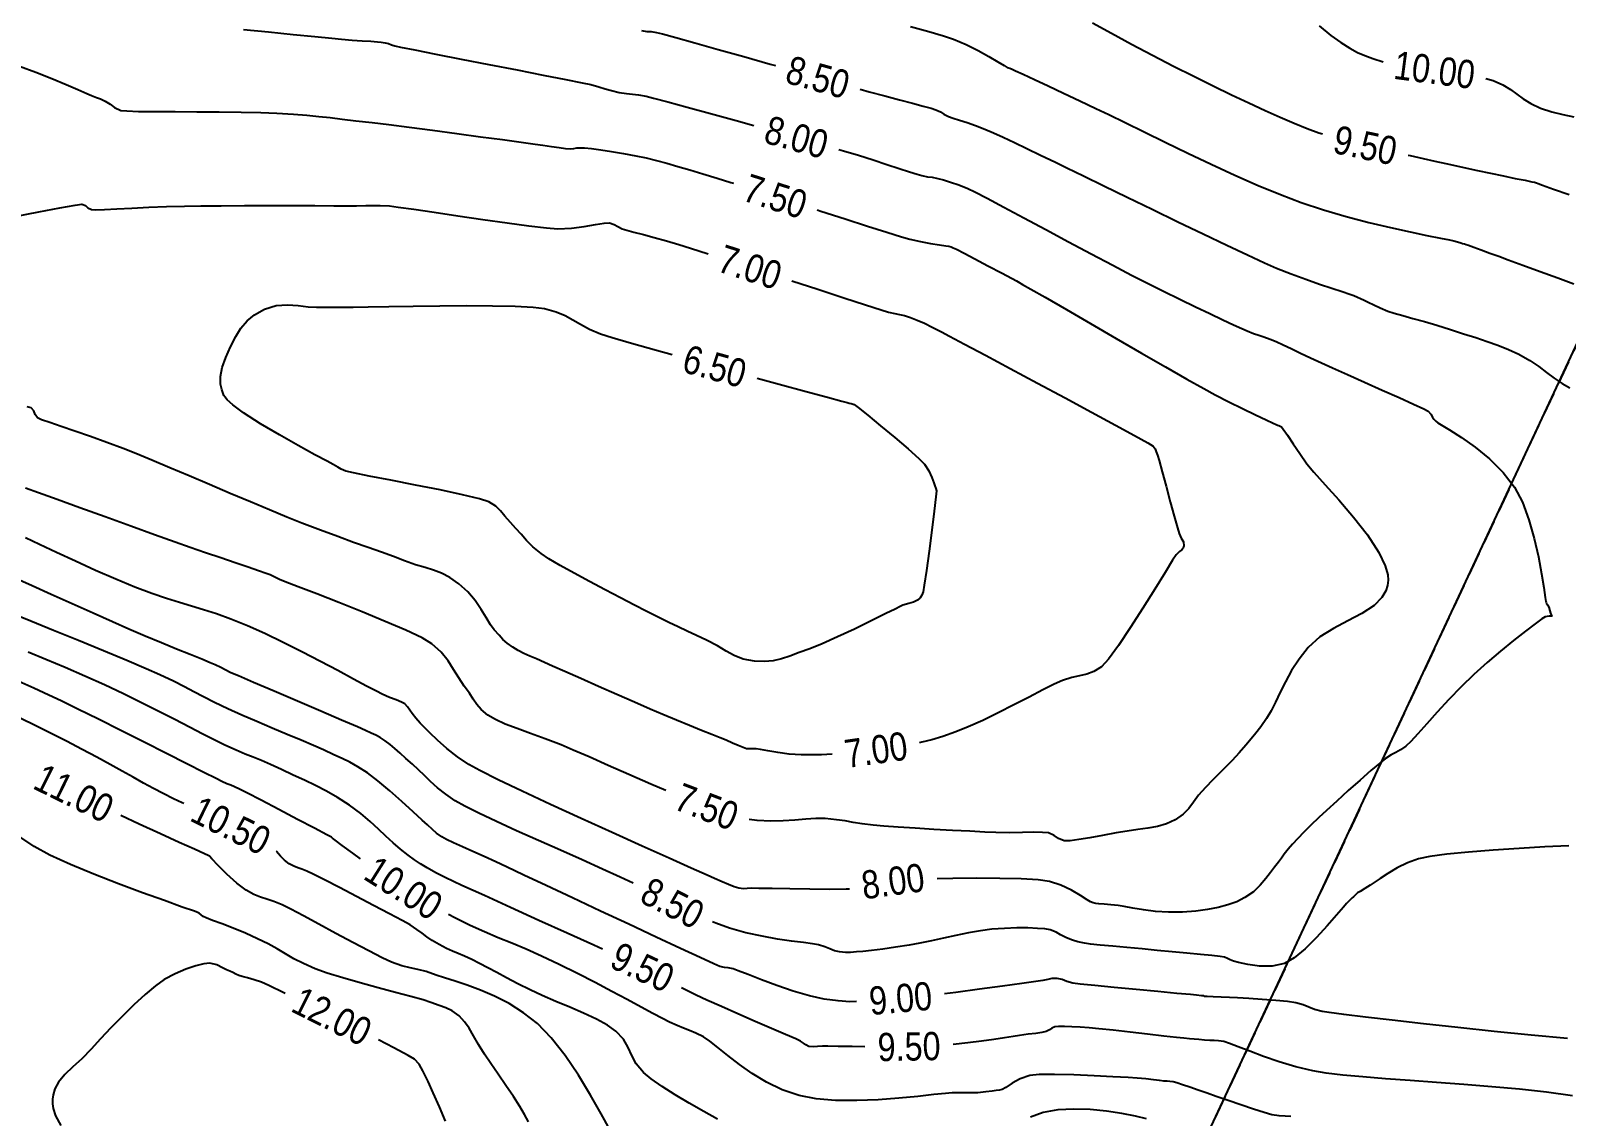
# Model space of a CAD drawing. Header units: metres. Extents: x 587880 to 588453, y 2097032 to 2097560.
# Drawn here: x 588086.3 to 588167.9, y 2097161.3 to 2097219 of the extents above; entities that cross this region are included whole.
import ezdxf

# ---------------------------------------------------------------- set-up
doc = ezdxf.new("R2010")
doc.units = ezdxf.units.M
doc.header["$LTSCALE"] = 5
doc.header["$MEASUREMENT"] = 0
doc.linetypes.add('DASHED2', pattern=[0.375, 0.25, -0.125])
for name, color, linetype in [('CONT-MJR', 24, 'Continuous'), ('CONT-MNR', 44, 'Continuous'), ('POLIGONO DE ESCRITURAS', 7, 'DASHED2'), ('POLIGONO DE PROPIEDAD', 1, 'Continuous')]:
    doc.layers.add(name, color=color, linetype=linetype)
doc.styles.add('style1', font='ARIALN.TTF', dxfattribs={"height": 1.5})

# ---------------------------------------------------------------- blocks, each defined once
blk = doc.blocks.new('POLÍGONO ESCRITURA CUYUTLÁN')
blk.add_line((299.574, 295.062), (222.349, 0))

msp = doc.modelspace()

# ---------------------------------------------------------------- linework, layer by layer
at = {"layer": 'CONT-MJR', "flags": 128}
for points, elevation in [([(588154.789, 2097219.295), (588155.418, 2097218.785), (588155.948, 2097218.403), (588156.43, 2097218.101), (588156.83, 2097217.879), (588157.212, 2097217.706), (588157.642, 2097217.548), (588158.185, 2097217.375), (588158.192, 2097217.374)], 10), ([(588085.693, 2097217.142), (588086.573, 2097216.824), (588087.414, 2097216.493), (588088.173, 2097216.176), (588088.808, 2097215.9), (588089.275, 2097215.693), (588089.532, 2097215.582), (588089.793, 2097215.485), (588090.001, 2097215.41), (588090.253, 2097215.295), (588090.517, 2097215.124), (588090.759, 2097214.942), (588091.083, 2097214.795), (588091.399, 2097214.765), (588092.032, 2097214.746), (588092.913, 2097214.737), (588093.969, 2097214.732), (588095.13, 2097214.728), (588096.323, 2097214.722), (588097.478, 2097214.71), (588098.524, 2097214.688), (588099.388, 2097214.652), (588100.26, 2097214.596), (588100.984, 2097214.54), (588101.619, 2097214.48), (588102.224, 2097214.414), (588102.857, 2097214.338), (588103.579, 2097214.25), (588104.447, 2097214.148), (588105.327, 2097214.041), (588106.422, 2097213.902), (588107.653, 2097213.741), (588108.942, 2097213.57), (588110.211, 2097213.4), (588111.381, 2097213.241), (588112.375, 2097213.106), (588113.115, 2097213.006), (588113.522, 2097212.951), (588113.986, 2097212.884), (588114.397, 2097212.822), (588114.733, 2097212.774), (588114.971, 2097212.755), (588115.166, 2097212.77), (588115.321, 2097212.801), (588115.515, 2097212.815), (588115.728, 2097212.801), (588116.1, 2097212.763), (588116.596, 2097212.702), (588117.18, 2097212.618), (588117.815, 2097212.514), (588118.465, 2097212.388), (588119.012, 2097212.267), (588119.555, 2097212.132), (588120.111, 2097211.983), (588120.696, 2097211.816), (588121.328, 2097211.631), (588122.023, 2097211.424), (588122.797, 2097211.193), (588123.524, 2097210.971), (588123.65, 2097210.931)], 7.5), ([(588163.655, 2097216.49), (588164.036, 2097216.384), (588164.557, 2097216.157), (588164.959, 2097215.913), (588165.301, 2097215.661), (588165.643, 2097215.406), (588166.043, 2097215.157), (588166.562, 2097214.919), (588167.152, 2097214.722), (588167.736, 2097214.576), (588168.329, 2097214.463)], 10), ([(588128.108, 2097209.503), (588128.295, 2097209.442), (588129.593, 2097209.024), (588130.788, 2097208.641), (588131.808, 2097208.318), (588132.582, 2097208.079), (588133.036, 2097207.949), (588133.591, 2097207.826), (588134.132, 2097207.727), (588134.602, 2097207.652), (588134.945, 2097207.602), (588135.104, 2097207.577), (588135.223, 2097207.542), (588135.339, 2097207.498), (588135.511, 2097207.413), (588135.914, 2097207.206), (588136.491, 2097206.906), (588137.185, 2097206.541), (588137.938, 2097206.14), (588138.694, 2097205.729), (588138.79, 2097205.676), (588139.024, 2097205.545), (588139.471, 2097205.291), (588140.223, 2097204.86), (588141.358, 2097204.206), (588142.641, 2097203.464), (588143.997, 2097202.68), (588145.351, 2097201.898), (588146.629, 2097201.162), (588147.755, 2097200.517), (588148.656, 2097200.008), (588149.256, 2097199.679), (588149.987, 2097199.304), (588150.722, 2097198.943), (588151.401, 2097198.619), (588151.965, 2097198.356), (588152.354, 2097198.178), (588152.507, 2097198.108), (588152.583, 2097198.073), (588152.654, 2097198.04), (588152.723, 2097198.012), (588152.787, 2097197.98), (588152.879, 2097197.852), (588153.1, 2097197.532), (588153.411, 2097197.078), (588153.771, 2097196.551), (588154.14, 2097196.012), (588154.508, 2097195.561), (588155.102, 2097194.902), (588155.835, 2097194.089), (588156.616, 2097193.18), (588157.358, 2097192.229), (588157.97, 2097191.291), (588158.306, 2097190.589), (588158.439, 2097190.109), (588158.461, 2097189.818), (588158.449, 2097189.682), (588158.421, 2097189.535), (588158.33, 2097189.262), (588158.117, 2097188.899), (588157.712, 2097188.486), (588157.063, 2097188.05), (588156.318, 2097187.657), (588155.548, 2097187.26), (588154.821, 2097186.809), (588154.208, 2097186.255), (588153.724, 2097185.635), (588153.328, 2097185.023), (588153.001, 2097184.43), (588152.723, 2097183.869), (588152.476, 2097183.349), (588152.242, 2097182.882), (588152, 2097182.48), (588151.689, 2097182.036), (588151.431, 2097181.691), (588151.182, 2097181.384), (588150.9, 2097181.057), (588150.54, 2097180.65), (588150.159, 2097180.233), (588149.819, 2097179.886), (588149.49, 2097179.563), (588149.142, 2097179.22), (588148.742, 2097178.812), (588148.379, 2097178.389), (588148.111, 2097178.02), (588147.863, 2097177.689), (588147.56, 2097177.383), (588147.128, 2097177.086), (588146.677, 2097176.878), (588146.198, 2097176.736), (588145.69, 2097176.639), (588145.152, 2097176.564), (588144.586, 2097176.49), (588143.991, 2097176.395), (588143.273, 2097176.259), (588142.603, 2097176.133), (588142.017, 2097176.034), (588141.547, 2097175.977), (588141.229, 2097175.978), (588140.93, 2097176.091), (588140.704, 2097176.254), (588140.404, 2097176.387), (588140.082, 2097176.422), (588139.608, 2097176.424), (588139.013, 2097176.412), (588138.333, 2097176.402), (588137.601, 2097176.412), (588137.011, 2097176.437), (588136.219, 2097176.476), (588135.294, 2097176.525), (588134.305, 2097176.581), (588133.321, 2097176.641), (588132.411, 2097176.7), (588131.644, 2097176.754), (588131.088, 2097176.802), (588130.495, 2097176.873), (588130.026, 2097176.95), (588129.599, 2097177.026), (588129.129, 2097177.095), (588128.536, 2097177.151), (588128.033, 2097177.157), (588127.496, 2097177.123), (588126.922, 2097177.073), (588126.304, 2097177.028), (588125.638, 2097177.012), (588124.921, 2097177.049), (588124.484, 2097177.112)], 7.5), ([(588120.061, 2097178.652), (588119.266, 2097178.989), (588118.1, 2097179.495), (588116.989, 2097179.983), (588115.984, 2097180.427), (588115.136, 2097180.798), (588114.495, 2097181.068), (588113.651, 2097181.395), (588112.865, 2097181.68), (588112.15, 2097181.936), (588111.523, 2097182.176), (588110.998, 2097182.412), (588110.592, 2097182.658), (588110.251, 2097182.946), (588110.013, 2097183.22), (588109.821, 2097183.503), (588109.616, 2097183.821), (588109.343, 2097184.198), (588109.047, 2097184.626), (588108.779, 2097185.074), (588108.486, 2097185.533), (588108.118, 2097185.993), (588107.622, 2097186.446), (588107.098, 2097186.755), (588106.237, 2097187.164), (588105.142, 2097187.637), (588103.919, 2097188.139), (588102.671, 2097188.636), (588101.502, 2097189.091), (588100.517, 2097189.469), (588099.82, 2097189.736), (588099.515, 2097189.855), (588099.338, 2097189.945), (588099.201, 2097190.021), (588099.022, 2097190.105), (588098.815, 2097190.181), (588098.411, 2097190.321), (588097.849, 2097190.513), (588097.167, 2097190.745), (588096.402, 2097191.006), (588095.593, 2097191.285), (588094.777, 2097191.569), (588093.974, 2097191.854), (588092.884, 2097192.244), (588091.611, 2097192.7), (588090.254, 2097193.188), (588088.916, 2097193.67), (588087.698, 2097194.109), (588086.702, 2097194.468), (588086.028, 2097194.712)], 7.5), ([(588103.834, 2097175.016), (588103.426, 2097175.309), (588102.851, 2097175.731), (588102.477, 2097176.012), (588102.342, 2097176.114), (588102.289, 2097176.16), (588102.037, 2097176.293), (588101.387, 2097176.636), (588100.487, 2097177.11), (588099.488, 2097177.635), (588098.539, 2097178.131), (588097.79, 2097178.521), (588097.392, 2097178.723), (588097.133, 2097178.84), (588096.928, 2097178.924), (588096.722, 2097179.007), (588096.462, 2097179.122), (588096.15, 2097179.277), (588095.506, 2097179.602), (588094.604, 2097180.059), (588093.518, 2097180.609), (588092.321, 2097181.215), (588091.088, 2097181.837), (588089.893, 2097182.437), (588088.808, 2097182.976), (588087.908, 2097183.417), (588087.267, 2097183.721), (588086.454, 2097184.088), (588085.666, 2097184.434)], 10), ([(588153.29, 2097161.323), (588152.982, 2097161.342), (588152.671, 2097161.352), (588152.283, 2097161.411), (588151.875, 2097161.524), (588151.299, 2097161.709), (588150.633, 2097161.935), (588149.949, 2097162.171), (588149.323, 2097162.389), (588148.831, 2097162.557), (588148.355, 2097162.717), (588147.909, 2097162.87), (588147.521, 2097163.003), (588147.216, 2097163.103), (588147.024, 2097163.156), (588146.85, 2097163.182), (588146.71, 2097163.188), (588146.533, 2097163.199), (588146.309, 2097163.227), (588145.981, 2097163.269), (588145.575, 2097163.315), (588145.119, 2097163.355), (588144.64, 2097163.385), (588143.831, 2097163.43), (588142.822, 2097163.481), (588141.744, 2097163.524), (588140.728, 2097163.55), (588139.905, 2097163.546), (588139.404, 2097163.503), (588138.904, 2097163.324), (588138.464, 2097163.083), (588138.13, 2097162.863), (588137.944, 2097162.75), (588137.789, 2097162.718), (588137.628, 2097162.704), (588137.411, 2097162.67), (588137.069, 2097162.621), (588136.653, 2097162.581), (588136.341, 2097162.569), (588136.034, 2097162.571), (588135.695, 2097162.576), (588135.288, 2097162.577), (588134.929, 2097162.548), (588134.298, 2097162.478), (588133.451, 2097162.386), (588132.448, 2097162.291), (588131.348, 2097162.212), (588130.208, 2097162.166), (588129.088, 2097162.174), (588128.046, 2097162.255), (588127.14, 2097162.426), (588126.249, 2097162.735), (588125.419, 2097163.138), (588124.657, 2097163.6), (588123.968, 2097164.085), (588123.357, 2097164.557), (588122.831, 2097164.982), (588122.395, 2097165.323), (588122.055, 2097165.546), (588121.646, 2097165.748), (588121.313, 2097165.891), (588121.004, 2097166.013), (588120.667, 2097166.151), (588120.251, 2097166.34), (588119.881, 2097166.527), (588119.373, 2097166.796), (588118.744, 2097167.135), (588118.012, 2097167.529), (588117.193, 2097167.966), (588116.304, 2097168.433), (588115.363, 2097168.916), (588114.386, 2097169.403), (588113.458, 2097169.841), (588112.629, 2097170.206), (588111.867, 2097170.523), (588111.139, 2097170.821), (588110.413, 2097171.127), (588109.657, 2097171.467), (588108.838, 2097171.87), (588108.503, 2097172.05)], 10)]:
    msp.add_lwpolyline(points, dxfattribs=dict(at, elevation=elevation))
at = {"layer": 'CONT-MNR', "flags": 128}
for points, elevation in [([(588097.602, 2097219.105), (588098.946, 2097218.968), (588100.249, 2097218.835), (588101.401, 2097218.718), (588102.297, 2097218.629), (588102.826, 2097218.578), (588103.386, 2097218.535), (588103.919, 2097218.498), (588104.381, 2097218.469), (588104.732, 2097218.445), (588104.929, 2097218.428), (588105.136, 2097218.395), (588105.322, 2097218.347), (588105.485, 2097218.286), (588105.648, 2097218.225), (588105.957, 2097218.161), (588106.723, 2097218.01), (588107.836, 2097217.791), (588109.184, 2097217.527), (588110.659, 2097217.238), (588112.15, 2097216.946), (588113.546, 2097216.671), (588114.738, 2097216.436), (588115.615, 2097216.26), (588116.067, 2097216.165), (588116.5, 2097216.052), (588116.84, 2097215.949), (588117.172, 2097215.852), (588117.577, 2097215.755), (588117.977, 2097215.687), (588118.292, 2097215.652), (588118.608, 2097215.618), (588119.007, 2097215.548), (588119.404, 2097215.45), (588120.162, 2097215.25), (588121.201, 2097214.969), (588122.439, 2097214.631), (588123.796, 2097214.257), (588124.743, 2097213.995)], 8), ([(588118.771, 2097219.035), (588119.052, 2097218.997), (588119.279, 2097218.983), (588119.56, 2097218.944), (588119.885, 2097218.86), (588120.596, 2097218.665), (588121.609, 2097218.384), (588122.84, 2097218.039), (588124.203, 2097217.657), (588125.614, 2097217.26), (588125.881, 2097217.185)], 8.5), ([(588133.061, 2097219.26), (588134.036, 2097218.996), (588134.82, 2097218.768), (588135.357, 2097218.586), (588136.018, 2097218.297), (588136.657, 2097217.975), (588137.234, 2097217.657), (588137.71, 2097217.379), (588138.045, 2097217.176), (588138.201, 2097217.085), (588138.339, 2097217.036), (588138.478, 2097216.988), (588138.655, 2097216.907), (588139.061, 2097216.717), (588139.651, 2097216.438), (588140.378, 2097216.095), (588141.197, 2097215.71), (588142.062, 2097215.305), (588142.925, 2097214.903), (588143.617, 2097214.574), (588144.484, 2097214.15), (588145.493, 2097213.652), (588146.612, 2097213.102), (588147.809, 2097212.522), (588149.052, 2097211.932), (588150.307, 2097211.355), (588151.543, 2097210.811), (588152.727, 2097210.321), (588153.827, 2097209.908), (588155.018, 2097209.516), (588156.235, 2097209.161), (588157.435, 2097208.845), (588158.578, 2097208.57), (588159.62, 2097208.336), (588160.519, 2097208.147), (588161.234, 2097208.004), (588161.723, 2097207.909), (588161.942, 2097207.864), (588162.149, 2097207.806), (588162.321, 2097207.755), (588162.418, 2097207.726), (588162.511, 2097207.699), (588162.603, 2097207.671), (588162.727, 2097207.627), (588163.013, 2097207.524), (588163.409, 2097207.38), (588163.869, 2097207.214), (588164.341, 2097207.042), (588164.846, 2097206.858), (588165.618, 2097206.574), (588166.538, 2097206.237), (588167.484, 2097205.89), (588168.336, 2097205.578)], 9), ([(588142.741, 2097219.455), (588143.747, 2097218.896), (588144.818, 2097218.313), (588145.925, 2097217.726), (588147.04, 2097217.154), (588148.123, 2097216.613), (588149.154, 2097216.105), (588150.13, 2097215.631), (588151.05, 2097215.194), (588151.914, 2097214.795), (588152.719, 2097214.435), (588153.465, 2097214.117), (588154.149, 2097213.842), (588154.771, 2097213.612), (588154.973, 2097213.545)], 9.5), ([(588130.399, 2097215.922), (588130.877, 2097215.792), (588131.7, 2097215.572), (588132.476, 2097215.366), (588133.17, 2097215.182), (588133.746, 2097215.027), (588134.172, 2097214.907), (588134.412, 2097214.83), (588134.659, 2097214.712), (588134.847, 2097214.597), (588135.091, 2097214.472), (588135.331, 2097214.383), (588135.664, 2097214.275), (588136.07, 2097214.145), (588136.529, 2097213.989), (588137.023, 2097213.801), (588137.477, 2097213.606), (588137.999, 2097213.368), (588138.589, 2097213.089), (588139.248, 2097212.773), (588139.975, 2097212.423), (588140.771, 2097212.043), (588141.379, 2097211.751), (588142.258, 2097211.325), (588143.347, 2097210.795), (588144.588, 2097210.191), (588145.921, 2097209.543), (588147.286, 2097208.881), (588148.625, 2097208.235), (588149.878, 2097207.635), (588150.985, 2097207.112), (588151.888, 2097206.695), (588152.526, 2097206.415), (588153.301, 2097206.107), (588154.074, 2097205.821), (588154.809, 2097205.564), (588155.468, 2097205.343), (588156.016, 2097205.164), (588156.414, 2097205.034), (588156.627, 2097204.96), (588156.828, 2097204.872), (588156.984, 2097204.796), (588157.182, 2097204.701), (588157.403, 2097204.595), (588157.69, 2097204.454), (588158.038, 2097204.295), (588158.442, 2097204.132), (588158.786, 2097204.019), (588159.234, 2097203.889), (588159.771, 2097203.741), (588160.382, 2097203.57), (588161.052, 2097203.374), (588161.766, 2097203.15), (588162.467, 2097202.924), (588163.115, 2097202.718), (588163.722, 2097202.52), (588164.298, 2097202.315), (588164.854, 2097202.09), (588165.401, 2097201.834), (588165.988, 2097201.503), (588166.467, 2097201.178), (588166.884, 2097200.864), (588167.282, 2097200.564), (588167.709, 2097200.284), (588168.125, 2097200.042)], 8.5), ([(588129.259, 2097212.724), (588129.51, 2097212.651), (588130.307, 2097212.409), (588131.085, 2097212.164), (588131.815, 2097211.929), (588132.468, 2097211.715), (588133.015, 2097211.536), (588133.427, 2097211.404), (588133.676, 2097211.331), (588133.976, 2097211.272), (588134.218, 2097211.24), (588134.517, 2097211.179), (588134.826, 2097211.098), (588135.198, 2097210.987), (588135.63, 2097210.84), (588136.119, 2097210.646), (588136.489, 2097210.466), (588137.148, 2097210.124), (588138.035, 2097209.655), (588139.092, 2097209.092), (588140.258, 2097208.468), (588141.473, 2097207.818), (588142.679, 2097207.175), (588143.814, 2097206.573), (588144.821, 2097206.045), (588145.638, 2097205.627), (588146.517, 2097205.188), (588147.383, 2097204.762), (588148.212, 2097204.361), (588148.98, 2097203.993), (588149.662, 2097203.67), (588150.237, 2097203.403), (588150.679, 2097203.201), (588150.965, 2097203.076), (588151.307, 2097202.945), (588151.579, 2097202.857), (588151.851, 2097202.769), (588152.194, 2097202.64), (588152.498, 2097202.509), (588152.869, 2097202.337), (588153.302, 2097202.132), (588153.792, 2097201.898), (588154.333, 2097201.643), (588154.918, 2097201.371), (588155.504, 2097201.106), (588156.293, 2097200.755), (588157.203, 2097200.351), (588158.148, 2097199.932), (588159.044, 2097199.532), (588159.807, 2097199.187), (588160.352, 2097198.933), (588160.594, 2097198.805), (588160.729, 2097198.651), (588160.816, 2097198.497), (588160.885, 2097198.383), (588160.985, 2097198.283), (588161.093, 2097198.191), (588161.281, 2097198.079), (588161.725, 2097197.814), (588162.352, 2097197.413), (588163.086, 2097196.892), (588163.852, 2097196.267), (588164.575, 2097195.554), (588165.181, 2097194.769), (588165.6, 2097193.967), (588165.946, 2097193.035), (588166.226, 2097192.045), (588166.445, 2097191.066), (588166.61, 2097190.17), (588166.726, 2097189.428), (588166.799, 2097188.91), (588166.835, 2097188.688), (588166.851, 2097188.651), (588166.882, 2097188.592), (588166.929, 2097188.519), (588166.992, 2097188.398), (588167.054, 2097188.196), (588167.086, 2097188.067), (588167.128, 2097187.983), (588167.152, 2097187.912), (588167.026, 2097187.91), (588166.804, 2097187.88), (588166.634, 2097187.769), (588166.27, 2097187.504), (588165.754, 2097187.112), (588165.128, 2097186.619), (588164.435, 2097186.054), (588163.717, 2097185.444), (588163.015, 2097184.815), (588162.339, 2097184.161), (588161.683, 2097183.48), (588161.067, 2097182.81), (588160.511, 2097182.189), (588160.035, 2097181.655), (588159.66, 2097181.247), (588159.406, 2097181.002), (588159.115, 2097180.799), (588158.867, 2097180.668), (588158.615, 2097180.54), (588158.315, 2097180.346), (588158.015, 2097180.105), (588157.545, 2097179.704), (588156.967, 2097179.197), (588156.34, 2097178.64), (588155.725, 2097178.086), (588155.183, 2097177.591), (588154.775, 2097177.21), (588154.352, 2097176.8), (588153.979, 2097176.428), (588153.656, 2097176.094), (588153.38, 2097175.797), (588153.148, 2097175.535), (588152.936, 2097175.269), (588152.783, 2097175.052), (588152.63, 2097174.834), (588152.418, 2097174.569), (588152.2, 2097174.29), (588151.953, 2097173.96), (588151.657, 2097173.607), (588151.293, 2097173.261), (588150.84, 2097172.951), (588150.406, 2097172.736), (588149.938, 2097172.562), (588149.425, 2097172.425), (588148.858, 2097172.318), (588148.227, 2097172.239), (588147.523, 2097172.182), (588146.789, 2097172.172), (588146.091, 2097172.219), (588145.451, 2097172.302), (588144.89, 2097172.396), (588144.433, 2097172.48), (588144.101, 2097172.53), (588143.712, 2097172.567), (588143.358, 2097172.599), (588143.081, 2097172.625), (588142.92, 2097172.646), (588142.772, 2097172.681), (588142.63, 2097172.733), (588142.458, 2097172.839), (588142.108, 2097173.062), (588141.626, 2097173.341), (588141.057, 2097173.612), (588140.447, 2097173.814), (588139.861, 2097173.892), (588138.946, 2097173.942), (588137.81, 2097173.969), (588136.562, 2097173.977), (588135.314, 2097173.969), (588134.482, 2097173.954)], 8), ([(588159.531, 2097212.423), (588159.633, 2097212.399), (588160.312, 2097212.241), (588160.937, 2097212.098), (588161.526, 2097211.967), (588162.091, 2097211.842), (588162.65, 2097211.721), (588163.216, 2097211.599), (588163.904, 2097211.454), (588164.588, 2097211.313), (588165.217, 2097211.185), (588165.738, 2097211.081), (588166.099, 2097211.008), (588166.247, 2097210.978), (588166.34, 2097210.945), (588166.432, 2097210.91), (588166.663, 2097210.824), (588167.246, 2097210.611), (588168.077, 2097210.318)], 9.5), ([(588085.444, 2097209.148), (588086.72, 2097209.402), (588087.839, 2097209.618), (588088.654, 2097209.764), (588089.018, 2097209.811), (588089.201, 2097209.733), (588089.336, 2097209.619), (588089.52, 2097209.528), (588089.755, 2097209.517), (588090.222, 2097209.531), (588090.878, 2097209.561), (588091.676, 2097209.601), (588092.572, 2097209.644), (588093.52, 2097209.682), (588094.475, 2097209.709), (588095.343, 2097209.721), (588096.428, 2097209.729), (588097.654, 2097209.733), (588098.942, 2097209.735), (588100.216, 2097209.734), (588101.398, 2097209.733), (588102.412, 2097209.731), (588103.18, 2097209.729), (588103.624, 2097209.728), (588104.113, 2097209.733), (588104.495, 2097209.742), (588104.875, 2097209.741), (588105.363, 2097209.716), (588105.832, 2097209.661), (588106.661, 2097209.543), (588107.752, 2097209.382), (588109.008, 2097209.194), (588110.329, 2097208.999), (588111.618, 2097208.815), (588112.777, 2097208.659), (588113.708, 2097208.55), (588114.311, 2097208.507), (588115.038, 2097208.538), (588115.721, 2097208.623), (588116.316, 2097208.723), (588116.78, 2097208.799), (588117.07, 2097208.813), (588117.315, 2097208.737), (588117.501, 2097208.625), (588117.743, 2097208.507), (588117.98, 2097208.434), (588118.364, 2097208.328), (588118.864, 2097208.195), (588119.448, 2097208.037), (588120.087, 2097207.86), (588120.749, 2097207.667), (588121.37, 2097207.474), (588122.309, 2097207.174)], 7), ([(588126.762, 2097205.732), (588128.139, 2097205.286), (588129.52, 2097204.838), (588130.674, 2097204.464), (588131.502, 2097204.198), (588131.903, 2097204.074), (588132.229, 2097203.995), (588132.487, 2097203.947), (588132.743, 2097203.893), (588133.062, 2097203.796), (588133.428, 2097203.652), (588133.803, 2097203.478), (588134.22, 2097203.269), (588134.713, 2097203.018), (588135.134, 2097202.799), (588135.945, 2097202.37), (588137.054, 2097201.78), (588138.373, 2097201.076), (588139.813, 2097200.305), (588141.283, 2097199.516), (588142.695, 2097198.756), (588143.958, 2097198.072), (588144.983, 2097197.511), (588145.681, 2097197.122), (588145.962, 2097196.952), (588146.074, 2097196.802), (588146.133, 2097196.653), (588146.195, 2097196.464), (588146.28, 2097196.178), (588146.442, 2097195.593), (588146.651, 2097194.826), (588146.876, 2097193.995), (588147.087, 2097193.219), (588147.252, 2097192.616), (588147.342, 2097192.304), (588147.461, 2097192.054), (588147.571, 2097191.855), (588147.597, 2097191.648), (588147.586, 2097191.604), (588147.555, 2097191.531), (588147.483, 2097191.446), (588147.359, 2097191.348), (588147.189, 2097191.181), (588147, 2097190.886), (588146.601, 2097190.238), (588146.052, 2097189.349), (588145.415, 2097188.331), (588144.752, 2097187.297), (588144.124, 2097186.36), (588143.593, 2097185.63), (588143.219, 2097185.22), (588142.809, 2097184.963), (588142.432, 2097184.828), (588142.053, 2097184.749), (588141.635, 2097184.661), (588141.144, 2097184.497), (588140.707, 2097184.296), (588140.101, 2097183.991), (588139.372, 2097183.615), (588138.566, 2097183.199), (588137.728, 2097182.774), (588136.904, 2097182.372), (588136.14, 2097182.023), (588135.482, 2097181.76), (588134.778, 2097181.518), (588134.196, 2097181.341), (588133.672, 2097181.208), (588133.543, 2097181.182)], 7), ([(588124.922, 2097200.566), (588126.09, 2097200.246), (588127.513, 2097199.859), (588128.653, 2097199.55), (588129.412, 2097199.344), (588129.691, 2097199.269), (588129.746, 2097199.251), (588129.801, 2097199.233), (588129.909, 2097199.216), (588130.071, 2097199.169), (588130.289, 2097199.001), (588130.794, 2097198.595), (588131.478, 2097198.036), (588132.231, 2097197.41), (588132.944, 2097196.803), (588133.51, 2097196.3), (588133.819, 2097195.989), (588134.042, 2097195.639), (588134.205, 2097195.288), (588134.313, 2097195.001), (588134.367, 2097194.84), (588134.416, 2097194.705), (588134.442, 2097194.566), (588134.41, 2097194.247), (588134.32, 2097193.495), (588134.193, 2097192.481), (588134.051, 2097191.374), (588133.913, 2097190.345), (588133.801, 2097189.566), (588133.736, 2097189.206), (588133.662, 2097189.024), (588133.576, 2097188.887), (588133.438, 2097188.758), (588133.232, 2097188.657), (588132.974, 2097188.588), (588132.664, 2097188.489), (588132.627, 2097188.473), (588132.514, 2097188.42), (588132.251, 2097188.292), (588131.757, 2097188.047), (588130.974, 2097187.66), (588130.09, 2097187.229), (588129.193, 2097186.806), (588128.374, 2097186.44), (588127.72, 2097186.184), (588127.144, 2097185.977), (588126.653, 2097185.795), (588126.21, 2097185.648), (588125.774, 2097185.546), (588125.307, 2097185.5), (588124.77, 2097185.521), (588124.163, 2097185.632), (588123.691, 2097185.816), (588123.266, 2097186.058), (588122.804, 2097186.34), (588122.22, 2097186.644), (588121.689, 2097186.888), (588121.2, 2097187.113), (588120.72, 2097187.337), (588120.217, 2097187.578), (588119.657, 2097187.855), (588119.01, 2097188.183), (588118.399, 2097188.497), (588117.658, 2097188.88), (588116.839, 2097189.308), (588115.994, 2097189.756), (588115.178, 2097190.199), (588114.442, 2097190.611), (588113.841, 2097190.968), (588113.427, 2097191.245), (588112.997, 2097191.602), (588112.654, 2097191.942), (588112.364, 2097192.267), (588112.094, 2097192.581), (588111.808, 2097192.885), (588111.498, 2097193.225), (588111.266, 2097193.508), (588111.015, 2097193.758), (588110.65, 2097193.997), (588110.163, 2097194.154), (588109.253, 2097194.368), (588108.065, 2097194.619), (588106.746, 2097194.881), (588105.439, 2097195.135), (588104.292, 2097195.356), (588103.449, 2097195.523), (588103.057, 2097195.612), (588102.805, 2097195.719), (588102.615, 2097195.83), (588102.378, 2097195.974), (588102.061, 2097196.145), (588101.404, 2097196.496), (588100.519, 2097196.978), (588099.518, 2097197.543), (588098.511, 2097198.14), (588097.61, 2097198.722), (588097.04, 2097199.144), (588096.738, 2097199.417), (588096.61, 2097199.574), (588096.571, 2097199.643), (588096.525, 2097199.748), (588096.453, 2097199.953), (588096.391, 2097200.252), (588096.384, 2097200.643), (588096.481, 2097201.135), (588096.669, 2097201.653), (588096.924, 2097202.221), (588097.194, 2097202.77), (588097.472, 2097203.226), (588097.796, 2097203.609), (588098.202, 2097203.937), (588098.729, 2097204.229), (588099.337, 2097204.418), (588099.942, 2097204.463), (588100.52, 2097204.424), (588101.046, 2097204.359), (588101.496, 2097204.33), (588101.921, 2097204.336), (588102.252, 2097204.337), (588102.583, 2097204.335), (588103.008, 2097204.333), (588103.431, 2097204.339), (588104.236, 2097204.354), (588105.333, 2097204.374), (588106.633, 2097204.395), (588108.044, 2097204.411), (588109.477, 2097204.418), (588110.84, 2097204.411), (588112.045, 2097204.387), (588113, 2097204.339), (588113.616, 2097204.264), (588114.223, 2097204.094), (588114.702, 2097203.892), (588115.115, 2097203.667), (588115.526, 2097203.425), (588115.998, 2097203.176), (588116.594, 2097202.927), (588117.205, 2097202.731), (588118.23, 2097202.429), (588119.57, 2097202.047), (588120.393, 2097201.817)], 6.5), ([(588128.901, 2097180.576), (588128.33, 2097180.548), (588127.752, 2097180.535), (588127.251, 2097180.54), (588126.613, 2097180.585), (588126.01, 2097180.665), (588125.486, 2097180.755), (588125.086, 2097180.831), (588124.855, 2097180.868), (588124.676, 2097180.866), (588124.532, 2097180.854), (588124.357, 2097180.869), (588124.164, 2097180.928), (588123.912, 2097181.033), (588123.608, 2097181.166), (588123.262, 2097181.313), (588122.947, 2097181.439), (588122.503, 2097181.616), (588121.954, 2097181.836), (588121.321, 2097182.092), (588120.628, 2097182.377), (588119.897, 2097182.683), (588119.231, 2097182.969), (588118.392, 2097183.333), (588117.451, 2097183.746), (588116.474, 2097184.176), (588115.533, 2097184.593), (588114.694, 2097184.966), (588114.028, 2097185.263), (588113.604, 2097185.456), (588113.188, 2097185.64), (588112.83, 2097185.792), (588112.513, 2097185.932), (588112.217, 2097186.081), (588111.927, 2097186.26), (588111.622, 2097186.482), (588111.4, 2097186.68), (588111.194, 2097186.897), (588110.939, 2097187.181), (588110.733, 2097187.46), (588110.507, 2097187.834), (588110.242, 2097188.271), (588109.924, 2097188.738), (588109.535, 2097189.204), (588109.059, 2097189.637), (588108.57, 2097189.973), (588108.131, 2097190.199), (588107.705, 2097190.358), (588107.259, 2097190.491), (588106.758, 2097190.642), (588106.166, 2097190.853), (588105.582, 2097191.076), (588104.938, 2097191.31), (588104.232, 2097191.561), (588103.459, 2097191.835), (588102.617, 2097192.139), (588101.703, 2097192.478), (588100.713, 2097192.859), (588099.917, 2097193.178), (588098.994, 2097193.559), (588097.978, 2097193.985), (588096.904, 2097194.439), (588095.807, 2097194.905), (588094.723, 2097195.366), (588093.686, 2097195.805), (588092.73, 2097196.206), (588091.892, 2097196.552), (588091.205, 2097196.825), (588090.336, 2097197.151), (588089.468, 2097197.459), (588088.645, 2097197.742), (588087.91, 2097197.99), (588087.306, 2097198.198), (588086.876, 2097198.356), (588086.664, 2097198.457), (588086.53, 2097198.634), (588086.457, 2097198.818), (588086.319, 2097198.981), (588086.105, 2097199.042)], 7), ([(588129.822, 2097173.405), (588129.655, 2097173.398), (588128.757, 2097173.389), (588127.717, 2097173.395), (588126.659, 2097173.41), (588125.71, 2097173.429), (588124.995, 2097173.445), (588124.64, 2097173.451), (588124.385, 2097173.439), (588124.182, 2097173.427), (588123.935, 2097173.453), (588123.687, 2097173.525), (588123.392, 2097173.643), (588123.049, 2097173.796), (588122.653, 2097173.972), (588122.25, 2097174.15), (588121.411, 2097174.523), (588120.229, 2097175.051), (588118.796, 2097175.694), (588117.206, 2097176.411), (588115.553, 2097177.163), (588113.929, 2097177.908), (588112.427, 2097178.606), (588111.141, 2097179.218), (588110.164, 2097179.703), (588109.589, 2097180.02), (588108.981, 2097180.443), (588108.422, 2097180.886), (588107.93, 2097181.317), (588107.519, 2097181.705), (588107.206, 2097182.017), (588107.006, 2097182.223), (588106.763, 2097182.496), (588106.579, 2097182.735), (588106.442, 2097182.918), (588106.324, 2097183.1), (588106.185, 2097183.255), (588106.009, 2097183.347), (588105.723, 2097183.459), (588105.365, 2097183.597), (588104.972, 2097183.765), (588104.672, 2097183.918), (588104.154, 2097184.195), (588103.458, 2097184.57), (588102.625, 2097185.017), (588101.695, 2097185.508), (588100.71, 2097186.018), (588099.71, 2097186.519), (588098.735, 2097186.985), (588097.827, 2097187.39), (588096.934, 2097187.751), (588096.168, 2097188.03), (588095.484, 2097188.253), (588094.842, 2097188.446), (588094.198, 2097188.637), (588093.511, 2097188.851), (588092.737, 2097189.116), (588091.836, 2097189.456), (588090.814, 2097189.878), (588089.745, 2097190.346), (588088.679, 2097190.831), (588087.67, 2097191.301), (588086.769, 2097191.724), (588086.028, 2097192.071)], 8), ([(588118.321, 2097173.713), (588117.635, 2097174.041), (588116.692, 2097174.472), (588115.616, 2097174.955), (588114.462, 2097175.468), (588113.282, 2097175.993), (588112.13, 2097176.51), (588111.059, 2097176.999), (588110.123, 2097177.44), (588109.374, 2097177.814), (588108.867, 2097178.1), (588108.359, 2097178.452), (588107.929, 2097178.795), (588107.557, 2097179.129), (588107.224, 2097179.449), (588106.909, 2097179.753), (588106.594, 2097180.039), (588106.238, 2097180.352), (588105.932, 2097180.631), (588105.659, 2097180.878), (588105.403, 2097181.095), (588105.147, 2097181.285), (588104.866, 2097181.464), (588104.635, 2097181.587), (588104.397, 2097181.697), (588104.092, 2097181.838), (588103.663, 2097182.028), (588102.825, 2097182.389), (588101.718, 2097182.863), (588100.477, 2097183.393), (588099.241, 2097183.921), (588098.148, 2097184.388), (588097.335, 2097184.737), (588096.94, 2097184.909), (588096.641, 2097185.056), (588096.408, 2097185.18), (588096.109, 2097185.325), (588095.843, 2097185.438), (588095.388, 2097185.624), (588094.781, 2097185.87), (588094.055, 2097186.165), (588093.246, 2097186.497), (588092.387, 2097186.855), (588091.513, 2097187.226), (588090.643, 2097187.606), (588089.608, 2097188.065), (588088.496, 2097188.564), (588087.391, 2097189.062), (588086.379, 2097189.52), (588085.545, 2097189.897)], 8.5), ([(588130.199, 2097167.423), (588129.842, 2097167.42), (588129.222, 2097167.461), (588128.471, 2097167.561), (588127.69, 2097167.73), (588126.831, 2097167.982), (588125.958, 2097168.279), (588125.137, 2097168.584), (588124.432, 2097168.857), (588123.909, 2097169.063), (588123.633, 2097169.163), (588123.381, 2097169.211), (588123.178, 2097169.236), (588122.931, 2097169.296), (588122.615, 2097169.433), (588121.888, 2097169.766), (588120.836, 2097170.254), (588119.544, 2097170.856), (588118.1, 2097171.532), (588116.588, 2097172.24), (588115.095, 2097172.94), (588113.706, 2097173.591), (588112.509, 2097174.153), (588111.587, 2097174.585), (588111.028, 2097174.846), (588110.396, 2097175.135), (588109.793, 2097175.404), (588109.243, 2097175.649), (588108.77, 2097175.863), (588108.396, 2097176.042), (588108.145, 2097176.181), (588107.863, 2097176.386), (588107.658, 2097176.579), (588107.397, 2097176.818), (588107.112, 2097177.076), (588106.634, 2097177.514), (588106.032, 2097178.059), (588105.379, 2097178.634), (588104.743, 2097179.165), (588104.194, 2097179.577), (588103.683, 2097179.907), (588103.261, 2097180.145), (588102.86, 2097180.34), (588102.415, 2097180.542), (588101.858, 2097180.799), (588101.33, 2097181.039), (588100.675, 2097181.319), (588099.929, 2097181.63), (588099.13, 2097181.963), (588098.315, 2097182.305), (588097.519, 2097182.648), (588096.78, 2097182.98), (588096.06, 2097183.325), (588095.481, 2097183.62), (588094.973, 2097183.889), (588094.464, 2097184.158), (588093.884, 2097184.45), (588093.162, 2097184.79), (588092.432, 2097185.111), (588091.399, 2097185.55), (588090.168, 2097186.065), (588088.838, 2097186.615), (588087.515, 2097187.158), (588086.299, 2097187.655), (588085.295, 2097188.062)], 9), ([(588116.687, 2097170.219), (588116.241, 2097170.42), (588114.818, 2097171.062), (588113.308, 2097171.744), (588111.807, 2097172.422), (588110.412, 2097173.056), (588109.221, 2097173.603), (588108.329, 2097174.021), (588107.835, 2097174.268), (588107.38, 2097174.53), (588107.024, 2097174.75), (588106.707, 2097174.967), (588106.37, 2097175.216), (588105.951, 2097175.535), (588105.563, 2097175.859), (588105.182, 2097176.215), (588104.785, 2097176.599), (588104.346, 2097177.006), (588103.84, 2097177.43), (588103.242, 2097177.869), (588102.612, 2097178.273), (588102.015, 2097178.615), (588101.435, 2097178.914), (588100.855, 2097179.191), (588100.257, 2097179.466), (588099.625, 2097179.761), (588099.039, 2097180.031), (588098.557, 2097180.237), (588098.125, 2097180.411), (588097.694, 2097180.584), (588097.21, 2097180.787), (588096.621, 2097181.051), (588096.081, 2097181.313), (588095.451, 2097181.634), (588094.739, 2097182.004), (588093.953, 2097182.413), (588093.1, 2097182.853), (588092.187, 2097183.313), (588091.223, 2097183.784), (588090.214, 2097184.256), (588089.17, 2097184.724), (588088.121, 2097185.181), (588087.106, 2097185.612), (588086.165, 2097186.002)], 9.5), ([(588094.434, 2097177.957), (588094.345, 2097177.997), (588093.893, 2097178.208), (588093.343, 2097178.478), (588092.818, 2097178.751), (588092.288, 2097179.04), (588091.738, 2097179.347), (588091.153, 2097179.676), (588090.517, 2097180.03), (588089.816, 2097180.414), (588089.033, 2097180.829), (588088.191, 2097181.266), (588087.343, 2097181.698), (588086.527, 2097182.108), (588085.78, 2097182.479)], 10.5), ([(588117.081, 2097160.624), (588116.627, 2097161.456), (588116.061, 2097162.448), (588115.41, 2097163.513), (588114.705, 2097164.562), (588113.971, 2097165.507), (588113.238, 2097166.261), (588112.495, 2097166.836), (588111.727, 2097167.315), (588110.957, 2097167.708), (588110.206, 2097168.03), (588109.499, 2097168.291), (588108.856, 2097168.504), (588108.301, 2097168.681), (588107.855, 2097168.835), (588107.314, 2097169.017), (588106.871, 2097169.129), (588106.462, 2097169.218), (588106.021, 2097169.333), (588105.484, 2097169.524), (588104.978, 2097169.756), (588104.266, 2097170.117), (588103.421, 2097170.564), (588102.512, 2097171.053), (588101.612, 2097171.541), (588100.791, 2097171.985), (588100.121, 2097172.341), (588099.672, 2097172.566), (588099.224, 2097172.749), (588098.853, 2097172.868), (588098.514, 2097172.973), (588098.16, 2097173.115), (588097.745, 2097173.346), (588097.248, 2097173.721), (588096.728, 2097174.193), (588096.262, 2097174.658), (588095.925, 2097175.013), (588095.793, 2097175.156), (588095.736, 2097175.186), (588095.539, 2097175.275), (588095, 2097175.519), (588094.192, 2097175.886), (588093.188, 2097176.344), (588092.064, 2097176.862), (588091.094, 2097177.311)], 11), ([(588112.752, 2097161.041), (588112.554, 2097161.425), (588112.299, 2097161.851), (588111.956, 2097162.379), (588111.56, 2097162.963), (588111.149, 2097163.563), (588110.756, 2097164.134), (588110.417, 2097164.634), (588110.099, 2097165.145), (588109.84, 2097165.601), (588109.605, 2097166.004), (588109.359, 2097166.356), (588109.069, 2097166.661), (588108.702, 2097166.935), (588108.37, 2097167.099), (588108.011, 2097167.225), (588107.559, 2097167.383), (588107.154, 2097167.512), (588106.507, 2097167.693), (588105.687, 2097167.913), (588104.762, 2097168.16), (588103.804, 2097168.421), (588102.882, 2097168.684), (588102.065, 2097168.936), (588101.423, 2097169.165), (588100.791, 2097169.442), (588100.279, 2097169.705), (588099.833, 2097169.962), (588099.399, 2097170.221), (588098.926, 2097170.487), (588098.36, 2097170.769), (588097.714, 2097171.054), (588097.067, 2097171.32), (588096.47, 2097171.554), (588095.969, 2097171.744), (588095.617, 2097171.877), (588095.46, 2097171.942), (588095.359, 2097172.036), (588095.258, 2097172.13), (588095.002, 2097172.224), (588094.354, 2097172.452), (588093.403, 2097172.79), (588092.241, 2097173.211), (588090.961, 2097173.69), (588089.653, 2097174.2), (588088.41, 2097174.716), (588087.322, 2097175.212), (588086.481, 2097175.663), (588085.609, 2097176.254)], 11.5), ([(588168.066, 2097175.705), (588166.795, 2097175.644), (588165.427, 2097175.566), (588164.047, 2097175.473), (588162.737, 2097175.368), (588161.582, 2097175.255), (588160.666, 2097175.137), (588160.072, 2097175.017), (588159.481, 2097174.799), (588158.934, 2097174.53), (588158.448, 2097174.242), (588158.038, 2097173.97), (588157.72, 2097173.747), (588157.51, 2097173.607), (588157.212, 2097173.433), (588156.966, 2097173.285), (588156.834, 2097173.201), (588156.739, 2097173.121), (588156.665, 2097173.052), (588156.608, 2097172.993), (588156.551, 2097172.934), (588156.442, 2097172.826), (588156.251, 2097172.639), (588156.081, 2097172.442), (588155.721, 2097172.019), (588155.225, 2097171.453), (588154.647, 2097170.829), (588154.041, 2097170.232), (588153.459, 2097169.744), (588152.957, 2097169.45), (588152.297, 2097169.307), (588151.615, 2097169.308), (588150.992, 2097169.393), (588150.506, 2097169.501), (588150.236, 2097169.572), (588150.061, 2097169.637), (588149.927, 2097169.715), (588149.752, 2097169.785), (588149.52, 2097169.822), (588149.08, 2097169.87), (588148.479, 2097169.929), (588147.765, 2097169.997), (588146.985, 2097170.07), (588146.187, 2097170.148), (588145.38, 2097170.224), (588144.574, 2097170.297), (588143.816, 2097170.364), (588143.155, 2097170.426), (588142.637, 2097170.48), (588142.31, 2097170.526), (588141.959, 2097170.603), (588141.685, 2097170.687), (588141.357, 2097170.812), (588141.046, 2097170.971), (588140.808, 2097171.122), (588140.491, 2097171.241), (588140.215, 2097171.286), (588139.811, 2097171.319), (588139.302, 2097171.338), (588138.714, 2097171.338), (588138.071, 2097171.317), (588137.397, 2097171.269), (588136.79, 2097171.193), (588136.147, 2097171.081), (588135.485, 2097170.945), (588134.822, 2097170.798), (588134.176, 2097170.653), (588133.563, 2097170.523), (588133.002, 2097170.421), (588132.273, 2097170.311), (588131.596, 2097170.218), (588131.002, 2097170.146), (588130.526, 2097170.095), (588130.201, 2097170.067), (588129.877, 2097170.042), (588129.618, 2097170.032), (588129.3, 2097170.065), (588129.032, 2097170.131), (588128.783, 2097170.225), (588128.513, 2097170.332), (588128.178, 2097170.436), (588127.862, 2097170.493), (588127.371, 2097170.558), (588126.737, 2097170.64), (588125.994, 2097170.749), (588125.175, 2097170.894), (588124.313, 2097171.086), (588123.44, 2097171.334), (588122.716, 2097171.589), (588122.541, 2097171.66)], 8.5), ([(588122.806, 2097161.174), (588122.074, 2097161.578), (588121.306, 2097162.019), (588120.552, 2097162.473), (588119.861, 2097162.913), (588119.286, 2097163.315), (588118.875, 2097163.653), (588118.486, 2097164.117), (588118.247, 2097164.559), (588118.055, 2097164.991), (588117.809, 2097165.421), (588117.407, 2097165.86), (588116.957, 2097166.179), (588116.37, 2097166.497), (588115.687, 2097166.814), (588114.951, 2097167.128), (588114.204, 2097167.438), (588113.488, 2097167.743), (588112.844, 2097168.043), (588112.188, 2097168.377), (588111.598, 2097168.685), (588111.068, 2097168.969), (588110.589, 2097169.225), (588110.154, 2097169.455), (588109.755, 2097169.656), (588109.349, 2097169.845), (588109.018, 2097169.983), (588108.715, 2097170.107), (588108.395, 2097170.253), (588108.01, 2097170.455), (588107.64, 2097170.678), (588107.358, 2097170.875), (588107.105, 2097171.064), (588106.825, 2097171.265), (588106.46, 2097171.497), (588106.038, 2097171.734), (588105.363, 2097172.097), (588104.524, 2097172.54), (588103.611, 2097173.018), (588102.711, 2097173.485), (588101.915, 2097173.895), (588101.309, 2097174.203), (588100.984, 2097174.364), (588100.714, 2097174.471), (588100.494, 2097174.539), (588100.281, 2097174.615), (588100.03, 2097174.75), (588099.786, 2097174.945), (588099.583, 2097175.163), (588099.362, 2097175.399), (588099.346, 2097175.412)], 10.5), ([(588099.828, 2097167.858), (588099.757, 2097167.893), (588098.963, 2097168.275), (588098.559, 2097168.459), (588098.176, 2097168.59), (588097.823, 2097168.687), (588097.538, 2097168.756), (588097.362, 2097168.807), (588097.204, 2097168.886), (588097.049, 2097168.971), (588096.881, 2097169.042), (588096.706, 2097169.109), (588096.497, 2097169.227), (588096.193, 2097169.383), (588095.821, 2097169.465), (588095.508, 2097169.433), (588095.069, 2097169.33), (588094.544, 2097169.156), (588093.971, 2097168.909), (588093.389, 2097168.592), (588092.928, 2097168.262), (588092.382, 2097167.804), (588091.785, 2097167.255), (588091.169, 2097166.653), (588090.564, 2097166.036), (588090.004, 2097165.441), (588089.519, 2097164.905), (588089.016, 2097164.387), (588088.539, 2097163.952), (588088.117, 2097163.553), (588087.777, 2097163.146), (588087.583, 2097162.782), (588087.491, 2097162.471), (588087.459, 2097162.241), (588087.452, 2097162.118), (588087.454, 2097161.991), (588087.492, 2097161.736), (588087.62, 2097161.35), (588087.899, 2097160.836)], 12), ([(588167.999, 2097165.463), (588166.053, 2097165.646), (588164.086, 2097165.843), (588162.16, 2097166.046), (588160.337, 2097166.246), (588158.68, 2097166.435), (588157.25, 2097166.604), (588156.11, 2097166.744), (588155.322, 2097166.846), (588154.948, 2097166.903), (588154.552, 2097167.012), (588154.25, 2097167.134), (588153.949, 2097167.254), (588153.552, 2097167.361), (588153.111, 2097167.424), (588152.484, 2097167.483), (588151.768, 2097167.537), (588151.056, 2097167.583), (588150.443, 2097167.619), (588150.024, 2097167.643), (588149.575, 2097167.668), (588149.153, 2097167.686), (588148.839, 2097167.698), (588148.714, 2097167.702), (588148.661, 2097167.725), (588148.53, 2097167.739), (588148.273, 2097167.765), (588147.957, 2097167.794), (588147.227, 2097167.862), (588146.218, 2097167.956), (588145.065, 2097168.064), (588143.902, 2097168.175), (588142.863, 2097168.278), (588142.084, 2097168.359), (588141.699, 2097168.407), (588141.385, 2097168.501), (588141.137, 2097168.601), (588140.856, 2097168.66), (588140.587, 2097168.652), (588140.37, 2097168.603), (588140.098, 2097168.549), (588139.738, 2097168.498), (588138.986, 2097168.392), (588137.951, 2097168.248), (588136.742, 2097168.084), (588135.468, 2097167.917), (588134.872, 2097167.843)], 9), ([(588130.645, 2097165.025), (588129.958, 2097165.034), (588129.214, 2097165.046), (588128.673, 2097165.056), (588128.397, 2097165.06), (588128.114, 2097165.041), (588127.884, 2097165.022), (588127.67, 2097165.046), (588127.502, 2097165.121), (588127.378, 2097165.217), (588127.216, 2097165.325), (588126.967, 2097165.437), (588126.43, 2097165.671), (588125.685, 2097165.993), (588124.814, 2097166.37), (588123.896, 2097166.768), (588123.012, 2097167.156), (588122.243, 2097167.499), (588121.67, 2097167.764), (588121.141, 2097168.026), (588120.899, 2097168.153)], 9.5), ([(588168.256, 2097162.423), (588166.878, 2097162.604), (588165.437, 2097162.762), (588163.964, 2097162.899), (588162.487, 2097163.021), (588161.035, 2097163.13), (588159.636, 2097163.23), (588158.321, 2097163.326), (588157.116, 2097163.422), (588156.053, 2097163.52), (588155.158, 2097163.625), (588154.463, 2097163.742), (588153.546, 2097163.965), (588152.661, 2097164.231), (588151.836, 2097164.514), (588151.101, 2097164.789), (588150.485, 2097165.028), (588150.018, 2097165.206), (588149.727, 2097165.297), (588149.44, 2097165.342), (588149.213, 2097165.357), (588148.984, 2097165.363), (588148.692, 2097165.379), (588148.395, 2097165.404), (588148.154, 2097165.424), (588147.907, 2097165.446), (588147.595, 2097165.475), (588147.207, 2097165.518), (588146.529, 2097165.596), (588145.669, 2097165.696), (588144.736, 2097165.802), (588143.837, 2097165.903), (588143.08, 2097165.982), (588142.573, 2097166.028), (588142.093, 2097166.059), (588141.644, 2097166.083), (588141.251, 2097166.096), (588140.943, 2097166.095), (588140.746, 2097166.075), (588140.575, 2097166.006), (588140.448, 2097165.917), (588140.279, 2097165.834), (588140.054, 2097165.784), (588139.725, 2097165.736), (588139.319, 2097165.685), (588138.863, 2097165.626), (588138.525, 2097165.575), (588138.063, 2097165.501), (588137.494, 2097165.413), (588136.836, 2097165.318), (588136.106, 2097165.225), (588135.335, 2097165.143)], 9.5), ([(588108.353, 2097161.067), (588108.021, 2097161.825), (588107.695, 2097162.568), (588107.423, 2097163.177), (588107.251, 2097163.534), (588107.211, 2097163.608), (588107.143, 2097163.74), (588107.058, 2097163.908), (588106.939, 2097164.104), (588106.703, 2097164.357), (588106.357, 2097164.565), (588105.606, 2097164.965), (588104.779, 2097165.391)], 12), ([(588145.608, 2097161.199), (588145.022, 2097161.333), (588144.302, 2097161.471), (588143.489, 2097161.594), (588142.622, 2097161.682), (588141.743, 2097161.714), (588140.893, 2097161.67), (588140.111, 2097161.531), (588139.44, 2097161.276)], 10.5)]:
    msp.add_lwpolyline(points, dxfattribs=dict(at, elevation=elevation))
at = {"layer": 'POLIGONO DE PROPIEDAD', "linetype": 'Continuous', "flags": 128}
msp.add_lwpolyline([(588132.581, 2097125.566), (588230.459, 2097334.983), (588085.421, 2097409.317), (588022.918, 2097438.392), (587925.28, 2097227.892)], close=True, dxfattribs=at)

# ---------------------------------------------------------------- block references
at = {"layer": 'POLIGONO DE ESCRITURAS', "rotation": 349.6161373277561}
msp.add_blockref('POLÍGONO ESCRITURA CUYUTLÁN', (587913.873, 2097165.642), dxfattribs=at)

# ---------------------------------------------------------------- texts
at = {"layer": 'CONT-MJR', "char_height": 1.5, "attachment_point": 5, "style": 'style1'}
for s, insert, rotation in [('{10.00}', (588160.924, 2097216.938, 10), 352.6178), ('{7.50}', (588125.88, 2097210.221, 7.5), 342.15274), ('{7.50}', (588122.232, 2097177.777, 7.5), 339.0508), ('{10.00}', (588106.12, 2097173.457, 10), 327.69)]:
    msp.add_mtext(s, dxfattribs=dict(at, insert=insert, rotation=rotation))
at = {"layer": 'CONT-MNR', "char_height": 1.5, "attachment_point": 5, "style": 'style1'}
for s, insert, rotation in [('{8.50}', (588128.139, 2097216.551, 8.5), 344.31231), ('{8.00}', (588127.002, 2097213.365, 8), 344.31526), ('{9.50}', (588157.241, 2097212.933, 9.5), 348.19126), ('{7.00}', (588124.536, 2097206.455, 7), 342.05768), ('{6.50}', (588122.656, 2097201.188, 6.5), 344.5243), ('{7.00}', (588131.233, 2097180.802, 7), 8.08711), ('{11.00}', (588088.595, 2097178.495, 11), 333.74571), ('{10.50}', (588096.938, 2097176.781, 10.5), 333.69416), ('{8.00}', (588132.134, 2097173.814, 8), 7.75196), ('{8.50}', (588120.414, 2097172.654, 8.5), 332.76162), ('{9.50}', (588118.82, 2097169.243, 9.5), 334.85079), ('{9.00}', (588132.539, 2097167.588, 9), 5.04707), ('{12.00}', (588102.309, 2097166.635, 12), 333.45591), ('{9.50}', (588132.991, 2097165.026, 9.5), 1.14038)]:
    msp.add_mtext(s, dxfattribs=dict(at, insert=insert, rotation=rotation))

doc.saveas('drawing.dxf')
